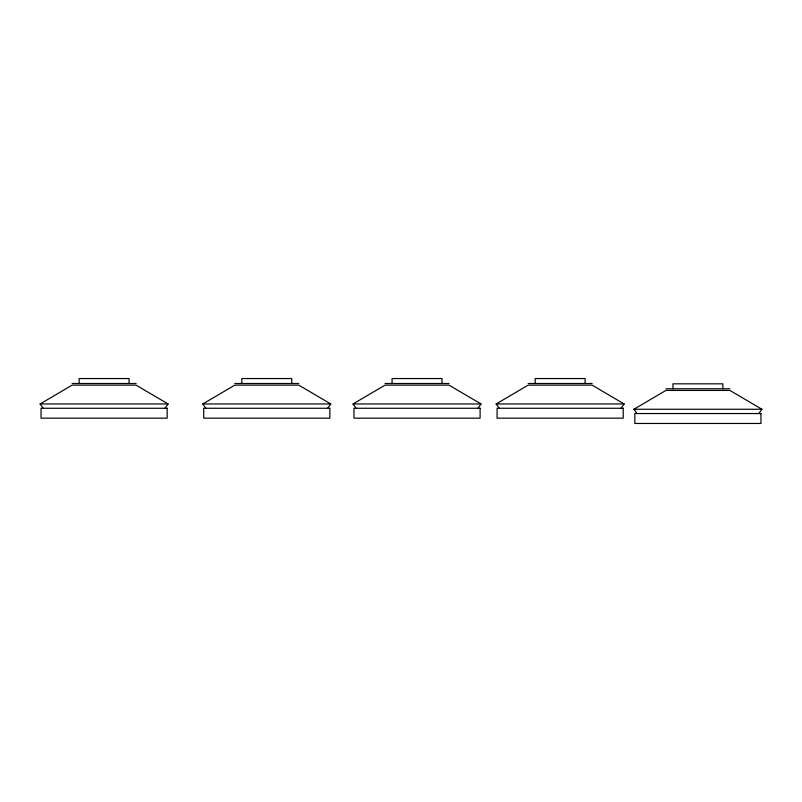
<?xml version="1.0" encoding="UTF-8"?>
<svg xmlns="http://www.w3.org/2000/svg" width="802" height="802" viewBox="0 0 802 802"><rect width="100%" height="100%" fill="white"/><g stroke="black" fill="none" stroke-linecap="round" stroke-linejoin="round"><path stroke-width="1.2" d="M165.011 408.268L168.089 403.967L136.099 385.15L72.1 385.15L40.1 403.967L43.178 408.268M327.697 408.268L330.775 403.967L298.775 385.15L234.785 385.15L202.786 403.967L205.863 408.268M477.942 408.268L481.03 403.967L449.03 385.15L385.03 385.15L353.03 403.967L356.118 408.268M621.059 408.268L624.136 403.967L592.147 385.15L528.147 385.15L496.147 403.967L499.235 408.268M758.822 413.551L761.9 409.251L729.9 390.434L665.901 390.434L633.911 409.251L636.988 413.551M72.1 383.496L136.099 383.496M234.785 383.496L298.775 383.496M385.03 383.496L449.03 383.496M528.147 383.496L592.147 383.496M665.901 388.78L729.9 388.78M40.1 403.967L168.089 403.967M202.786 403.967L330.775 403.967M353.03 403.967L481.03 403.967M496.147 403.967L624.136 403.967M633.911 409.251L761.9 409.251M722.863 388.78L722.863 383.827L672.938 383.827L672.938 388.78M585.109 383.496L585.109 378.544L535.185 378.544L535.185 383.496M441.992 383.496L441.992 378.544L392.068 378.544L392.068 383.496M291.748 383.496L291.748 378.544L241.813 378.544L241.813 383.496M129.062 383.496L129.062 378.544L79.137 378.544L79.137 383.496M167.157 408.268L41.032 408.268L41.032 418.173L167.157 418.173L167.157 408.268M329.843 408.268L203.718 408.268L203.718 418.173L329.843 418.173L329.843 408.268M480.097 408.268L353.963 408.268L353.963 418.173L480.097 418.173L480.097 408.268M623.204 408.268L497.08 408.268L497.08 418.173L623.204 418.173L623.204 408.268M760.968 413.551L634.843 413.551L634.843 423.456L760.968 423.456L760.968 413.551"/></g></svg>
